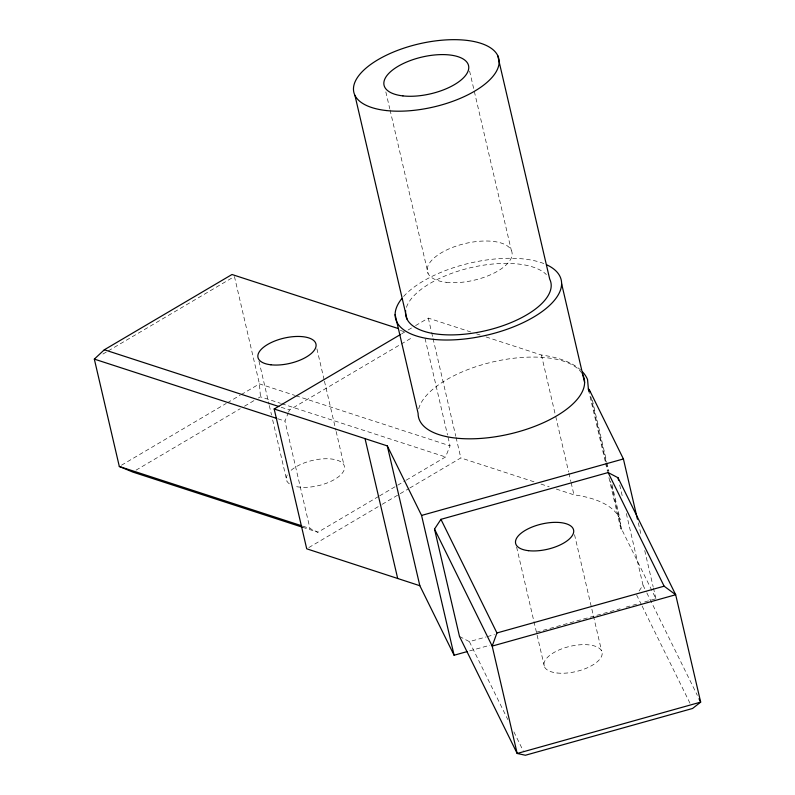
<?xml version="1.0" encoding="UTF-8"?>
<svg xmlns="http://www.w3.org/2000/svg" width="795" height="795" viewBox="0 0 795 795"><rect width="100%" height="100%" fill="white"/><g stroke="black" fill="none" stroke-linecap="round" stroke-linejoin="round"><path stroke-width="0.6" stroke-dasharray="3.98 2.98" d="M378.539 496.487L317.901 532.243L309.941 528.456L284.958 421.082L288.098 413.291M288.545 412.178L289.45 409.952L400.074 344.712M406.195 480.18L445.558 456.966L450.05 445.836L447.804 436.187M639.15 590.963L642.996 585.12L625.874 511.523M102.883 354.063L107.166 351.539M108.239 350.903L233.372 277.117M121.456 465.224L226.267 403.423M227.34 402.787L240.169 395.214M241.243 394.588L259.428 383.866L294.726 395.344M135.995 470.183L240.249 408.709M244.502 406.205L254.072 400.561M258.335 398.047L260.462 396.794L280.506 403.303M401.723 333.781L407.03 330.641M408.093 330.014L414.473 326.258M415.537 325.632L428.296 318.109L470.71 331.952M401.137 344.086L412.844 337.179M379.603 495.861L396.625 485.825M397.689 485.198L405.132 480.806M308.838 547.556L381.113 504.934M382.176 504.308L399.179 494.281M400.243 493.655L408.749 488.637M409.813 488.011L460.832 457.93L535.065 482.148M608.92 477.606L620.975 529.44L621.68 529.241L655.945 598.764L644.01 602.113M459.5 636.457L469.398 641.635L486.113 636.954M487.305 636.616L494.47 634.619M469.626 650.896L489.939 645.222M536.516 632.184L620.12 608.791M626.092 607.122L638.037 603.783M476.603 333.87L480.14 335.023M486.033 336.951L541.415 355.017A115.325 50.194 -13.1 0 1 580.757 370.112M400.352 330.422L403.88 331.575M295.899 395.721L450.05 445.836M540.958 484.066L549.206 486.759M556.281 489.064L573.95 494.838A115.325 50.194 -13.1 0 1 620.09 519.403L620.975 529.44M281.678 403.691L445.558 456.966M281.191 407.269L289.45 409.952M277.892 418.786L284.958 421.082M302.865 526.161L309.941 528.456M302.577 527.264L317.901 532.243M620.915 528.685L621.68 529.241L610.461 481.025M642.996 585.12L646.295 591.798M646.842 592.911L697.354 695.396M636.576 594.859L641.525 604.876M642.072 605.989L690.378 704.012M469.398 641.635L507.826 719.604M513.868 731.857L523.199 750.798M638.276 522.832L641.366 536.088M644.725 550.557L653.142 586.71M653.42 587.922L655.945 598.764M619.693 484.98L622.783 498.246M592.325 400.074L606.625 461.547M606.903 462.75L608.871 471.187M611.951 484.443L620.09 519.403M590.824 396.655L605.979 461.746M606.257 462.948L608.215 471.385M588.439 389.62L605.482 462.392M605.552 463.147L607.519 471.584M541.415 355.017L555.437 415.288M555.725 416.491L568.624 471.932M568.902 473.144L570.87 481.581M571.148 482.784L573.95 494.838M469.577 71.013L474.059 90.252M474.337 91.455L511.284 250.216M574.527 534.657L601.586 650.956M516.601 547.03L544.505 666.926M385.833 91.882L389.749 108.716M390.037 109.919L428.098 273.49M428.296 318.109L431.377 331.366M431.655 332.568L432.778 337.398M433.056 338.6L455.783 436.226M456.062 437.439L460.832 457.93M425.057 338.461L447.525 434.984M316.907 348.767L324.161 379.94M324.44 381.133L335.878 430.294M336.156 431.496L343.967 465.065M258.981 361.139L269.028 404.307M269.306 405.5L271.542 415.089M272.655 419.889L286.886 481.035M234.436 276.491L259.428 383.866L260.462 396.794M291.109 470.302A29.763 12.958 -13.1 0 1 333.135 459.232A29.763 12.958 -13.1 0 1 337.269 477.725A29.763 12.958 -13.1 0 1 294.667 486.212M289.37 483.837A29.763 12.958 -13.1 0 1 287.243 474.963M406.424 307.377A74.412 32.386 -13.1 0 1 470.789 267.657A74.412 32.386 -13.1 0 1 546.384 274.603M418.697 408.888A85.035 37.007 -13.1 0 1 495.533 361.318A85.035 37.007 -13.1 0 1 581.831 373.233M403.592 296.475A85.035 37.007 -13.1 0 1 544.555 263.851M556.997 672.987A29.763 12.958 -13.1 0 0 602.133 654.305A29.763 12.958 -13.1 0 0 560.008 649.545A29.763 12.958 -13.1 0 0 556.997 672.987M446.303 282.314A43.367 18.871 -13.1 0 0 512.069 255.096A43.367 18.871 -13.1 0 0 450.685 248.159A43.367 18.871 -13.1 0 0 446.303 282.314"/><path stroke-width="1.19" d="M440.937 519.334L496.935 632.959L492.184 646.087L517.177 753.471L525.396 755.25L692.574 708.474L700.673 702.124L675.68 594.749L618.013 477.735L608.125 472.558L440.937 519.334L434.517 529.072L459.5 636.457L517.177 753.471L700.673 702.124L698.994 698.735M302.577 527.264L132.805 472.071L119.32 466.486L94.327 359.102L104.344 349.77L232.001 274.504L398.235 328.544M467.241 651.562L454.104 655.239L419.84 585.716L306.711 548.808L274.176 408.988L400.66 334.407M637.441 519.215L623.409 458.953L589.145 389.421L588.439 389.62L587.555 379.583A115.325 50.194 -13.1 0 0 582.526 371.871M274.176 408.988L387.304 445.896L421.569 515.428L623.409 458.953M496.935 632.959L664.123 586.183L675.68 594.749L492.184 646.087L434.517 529.072M104.344 349.77L278.836 406.503M94.327 359.102L276.72 418.399M119.32 466.486L301.693 525.773M608.125 472.558L664.123 586.183M618.013 477.735L618.57 480.15M589.145 389.421L589.701 391.836M588.38 388.864L588.936 391.279M561.618 283.706L584.603 382.504M497.67 55.471L549.723 279.174A74.412 32.386 -13.1 0 1 483.549 331.167A74.412 32.386 -13.1 0 1 405.649 310.746M354.948 95.4L407.01 319.103M395.115 314.582L418.11 413.38A85.035 37.007 -13.1 0 0 510.648 433.782A85.035 37.007 -13.1 0 0 582.477 374.306M421.569 515.428L454.104 655.239M387.304 445.896L419.84 585.716M365.024 438.532L397.699 578.521M546.702 264.795A85.035 37.007 -13.1 0 1 486.689 335.202A85.035 37.007 -13.1 0 1 401.932 298.433M528.546 550.687A29.763 12.958 -13.1 0 0 573.672 532.004A29.763 12.958 -13.1 0 0 531.547 527.254A29.763 12.958 -13.1 0 0 528.546 550.687M270.926 364.796A29.763 12.958 -13.1 0 0 316.052 346.113A29.763 12.958 -13.1 0 0 273.927 341.353A29.763 12.958 -13.1 0 0 270.926 364.796M386.191 110.535A74.412 32.386 -13.1 0 0 499.022 63.829A74.412 32.386 -13.1 0 0 393.714 51.933A74.412 32.386 -13.1 0 0 386.191 110.535M402.926 95.897A43.367 18.871 -13.1 0 0 468.692 68.668A43.367 18.871 -13.1 0 0 407.308 61.742A43.367 18.871 -13.1 0 0 402.926 95.897"/></g></svg>
